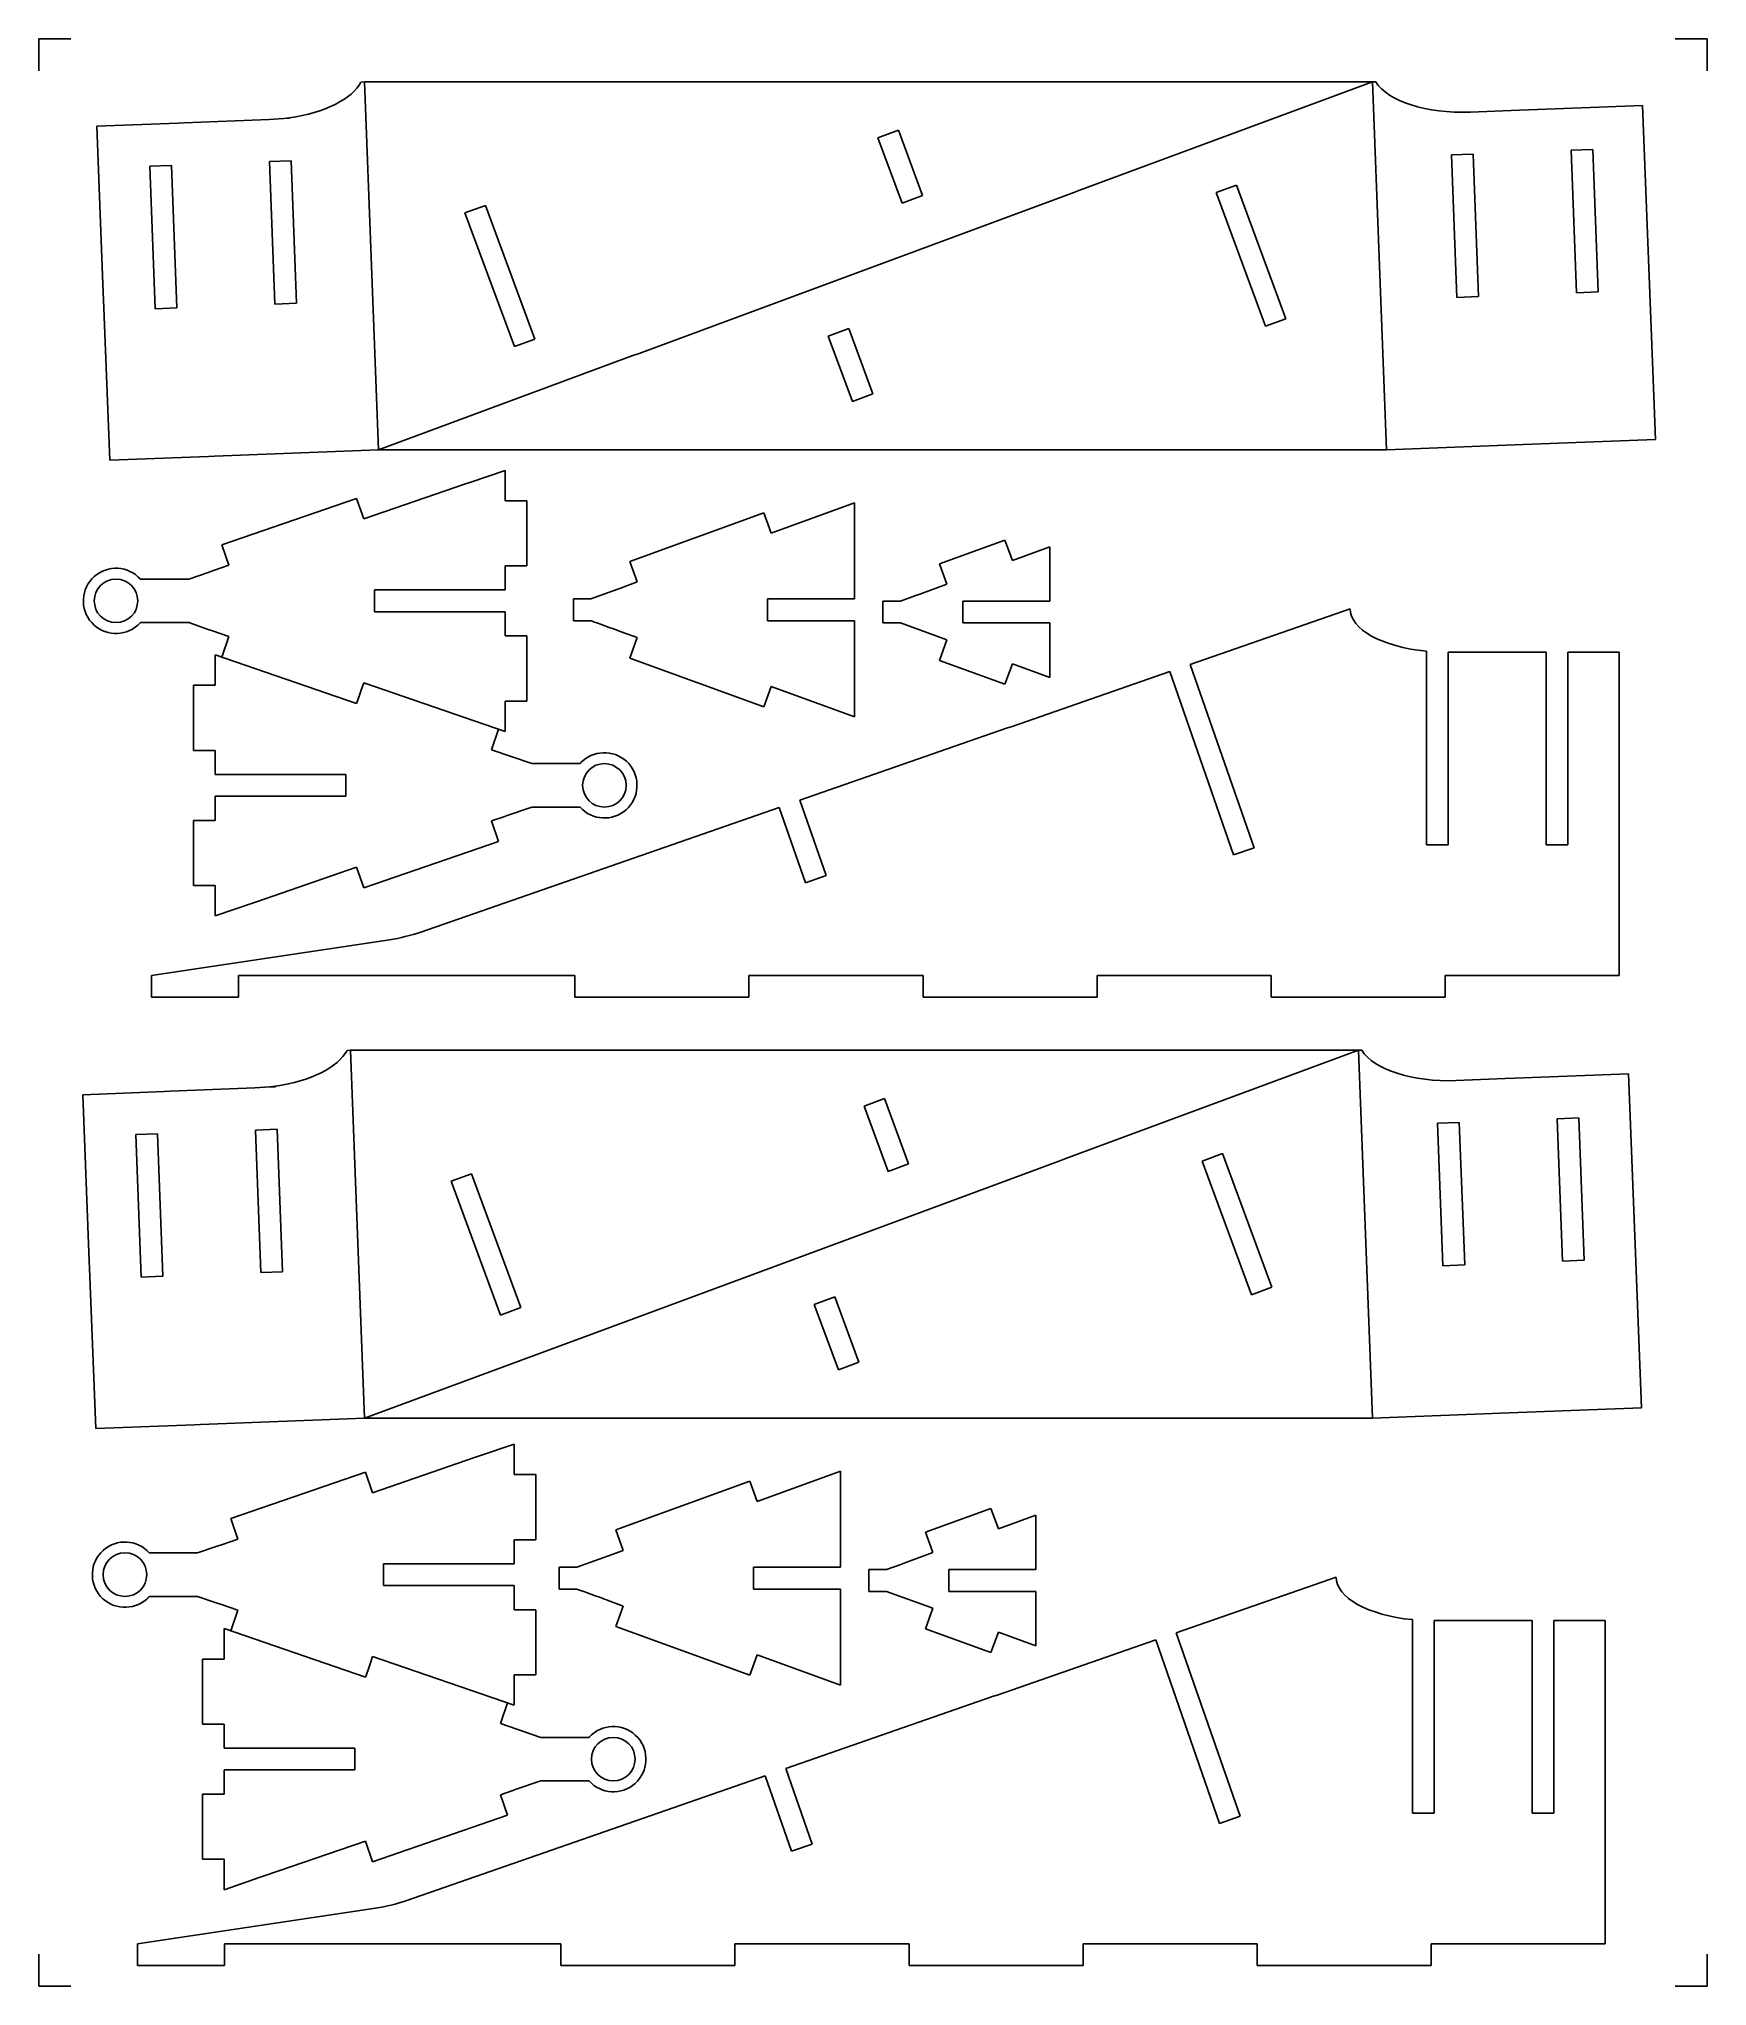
# Model space of a CAD drawing. Header units: inches. Extents: x -32 to 187, y -27 to 229.
import ezdxf

# ---------------------------------------------------------------- set-up
doc = ezdxf.new("R2010")
doc.units = ezdxf.units.IN
doc.header["$MEASUREMENT"] = 0
doc.layers.add('svg4913', color=7, linetype='Continuous')

msp = doc.modelspace()

# ---------------------------------------------------------------- linework, layer by layer
msp.add_lwpolyline([(0, 0), (0, 0), (0, 0), (0, 0)], close=True)
at = {"layer": 'svg4913', "color": 1}
for points in [[(-31.95, 224.34), (-31.95, 228.54), (-27.74, 228.54)], [(182.94, 228.54), (187.14, 228.54), (187.14, 224.34)], [(-27.74, -27.12), (-31.95, -27.12), (-31.95, -22.92)], [(187.14, -22.92), (187.14, -27.12), (182.94, -27.12)]]:
    msp.add_lwpolyline(points, dxfattribs=at)
at = {"layer": 'svg4913', "color": 7, "true_color": 0xffffff}
for points in [[(10.36, 222.89), (10.79, 222.91)], [(10.79, 222.91), (12.66, 174.6)], [(32.95, 222.91), (10.79, 222.91)], [(33.89, 222.91), (32.95, 222.91)], [(84.41, 222.91), (33.89, 222.91)], [(85.36, 222.91), (84.41, 222.91)], [(143.18, 222.91), (85.36, 222.91)], [(143.18, 222.91), (104.62, 208.63)], [(143.62, 222.92), (143.18, 222.91)], [(143.18, 222.91), (145.04, 174.6)], [(-24.35, 217.08), (-13.67, 217.49)], [(-13.67, 217.49), (-12.88, 217.52)], [(-12.88, 217.52), (-1.73, 217.95)], [(-1.73, 217.95), (0.21, 218.1)], [(0.96, 218.19), (0.21, 218.1)], [(0.96, 218.13), (0.21, 218.1)], [(0.96, 218.13), (0.96, 218.19)], [(162.47, 219.18), (156.05, 218.93)], [(163.72, 219.23), (162.47, 219.18)], [(178.66, 219.81), (163.72, 219.23)], [(179.49, 198.48), (178.66, 219.81)], [(-23.5, 195.2), (-24.35, 217.08)], [(78.25, 215.56), (80.93, 216.56)], [(81.43, 206.99), (78.25, 215.56)], [(84.11, 207.98), (80.93, 216.56)], [(1.17, 212.54), (-1.68, 212.43)], [(-0.96, 193.73), (-1.68, 212.43)], [(1.9, 193.84), (1.17, 212.54)], [(153.57, 213.32), (156.42, 213.43)], [(153.57, 213.32), (154.29, 194.61)], [(156.42, 213.43), (157.14, 194.72)], [(169.28, 213.92), (172.14, 214.03)], [(169.28, 213.92), (170.01, 195.22)], [(172.14, 214.03), (172.86, 195.33)], [(-14.54, 211.94), (-17.4, 211.83)], [(-16.67, 193.12), (-17.4, 211.83)], [(-13.82, 193.23), (-14.54, 211.94)], [(103.99, 208.4), (46.88, 187.26)], [(84.11, 207.98), (81.43, 206.99)], [(104.62, 208.63), (103.99, 208.4)], [(125.33, 209.36), (122.65, 208.37)], [(122.65, 208.37), (129.15, 190.81)], [(125.33, 209.36), (131.83, 191.8)], [(26.69, 206.69), (24.01, 205.7)], [(30.51, 188.14), (24.01, 205.7)], [(33.19, 189.13), (26.69, 206.69)], [(179.53, 197.39), (179.49, 198.48)], [(180.36, 175.96), (179.53, 197.39)], [(-23.47, 194.27), (-23.5, 195.2)], [(157.14, 194.72), (154.29, 194.61)], [(172.86, 195.33), (170.01, 195.22)], [(-22.65, 173.23), (-23.47, 194.27)], [(-16.67, 193.12), (-13.82, 193.23)], [(-0.96, 193.73), (1.9, 193.84)], [(129.15, 190.81), (131.83, 191.8)], [(71.73, 189.52), (74.41, 190.51)], [(71.73, 189.52), (74.9, 180.95)], [(74.41, 190.51), (77.58, 181.94)], [(46.06, 186.96), (12.66, 174.6)], [(30.51, 188.14), (33.19, 189.13)], [(46.88, 187.26), (46.06, 186.96)], [(77.58, 181.94), (74.9, 180.95)], [(12.66, 174.6), (-8.89, 173.76)], [(12.66, 174.6), (70.21, 174.6)], [(70.21, 174.6), (71.39, 174.6)], [(71.39, 174.6), (125.98, 174.6)], [(125.98, 174.6), (127.08, 174.6)], [(127.08, 174.6), (145.04, 174.6)], [(145.04, 174.6), (162.98, 175.29)], [(162.98, 175.29), (164.17, 175.33)], [(164.17, 175.33), (180.36, 175.96)], [(-9.66, 173.73), (-22.65, 173.23)], [(-8.89, 173.76), (-9.66, 173.73)], [(29.29, 171.9), (24.76, 170.35)], [(29.29, 167.9), (29.29, 171.9)], [(24.09, 170.12), (10.71, 165.52)], [(24.76, 170.35), (24.09, 170.12)], [(-7.92, 162.13), (9.78, 168.22)], [(10.71, 165.52), (9.78, 168.22)], [(29.29, 167.9), (32.14, 167.9)], [(32.14, 167.9), (32.14, 159.35)], [(45.66, 159.93), (63.26, 166.33)], [(64.23, 163.64), (63.26, 166.33)], [(75.17, 167.63), (64.23, 163.64)], [(75.17, 155.02), (75.17, 167.63)], [(-6.99, 159.43), (-7.92, 162.13)], [(86.33, 159.63), (94.93, 162.75)], [(95.9, 160.07), (94.93, 162.75)], [(100.83, 161.86), (95.9, 160.07)], [(100.83, 154.71), (100.83, 161.86)], [(-9.03, 158.73), (-9.73, 158.49)], [(-6.99, 159.43), (-9.03, 158.73)], [(29.29, 156.19), (29.29, 159.35)], [(29.29, 159.35), (32.14, 159.35)], [(46.64, 157.24), (45.66, 159.93)], [(87.31, 156.94), (86.33, 159.63)], [(-12.28, 157.62), (-18.63, 157.62)], [(-9.73, 158.49), (-12.28, 157.62)], [(12.14, 155.28), (12.14, 156.19)], [(29.29, 156.19), (12.14, 156.19)], [(44.08, 156.31), (40.52, 155.02)], [(44.58, 156.49), (44.08, 156.31)], [(46.64, 157.24), (44.58, 156.49)], [(87.31, 156.94), (83.75, 155.64)], [(12.14, 154.44), (12.14, 155.28)], [(12.14, 153.33), (12.14, 154.44)], [(38.24, 155.02), (38.24, 152.16)], [(40.52, 155.02), (38.24, 155.02)], [(63.74, 154.01), (63.74, 155.02)], [(75.17, 155.02), (63.74, 155.02)], [(63.74, 153.3), (63.74, 154.01)], [(81.2, 154.71), (78.91, 154.71)], [(78.91, 154.71), (78.91, 151.86)], [(83.09, 155.4), (81.2, 154.71)], [(83.75, 155.64), (83.09, 155.4)], [(100.83, 154.71), (89.4, 154.71)], [(89.4, 153.81), (89.4, 154.71)], [(89.4, 153.06), (89.4, 153.81)], [(140.27, 153.73), (119.27, 146.42)], [(-18.63, 151.9), (-12.28, 151.9)], [(-12.28, 151.9), (-9.84, 151.06)], [(-9.84, 151.06), (-9.16, 150.83)], [(29.29, 153.33), (12.14, 153.33)], [(29.29, 150.16), (29.29, 153.33)], [(38.24, 152.16), (40.52, 152.16)], [(63.74, 152.16), (63.74, 153.3)], [(75.17, 152.16), (63.74, 152.16)], [(75.17, 139.55), (75.17, 152.16)], [(78.91, 151.86), (81.2, 151.86)], [(81.2, 151.86), (87.31, 149.63)], [(89.4, 151.86), (89.4, 153.06)], [(100.83, 151.86), (89.4, 151.86)], [(100.83, 144.71), (100.83, 151.86)], [(-9.16, 150.83), (-6.99, 150.08)], [(-6.99, 150.08), (-7.92, 147.38)], [(29.29, 150.16), (32.14, 150.16)], [(32.14, 150.16), (32.14, 141.61)], [(44.51, 150.71), (46.64, 149.93)], [(46.64, 149.93), (45.66, 147.25)], [(87.31, 149.63), (86.33, 146.95)], [(-8.79, 147.68), (-8.79, 143.68)], [(9.78, 141.3), (-8.79, 147.68)], [(45.66, 147.25), (63.26, 140.84)], [(86.33, 146.95), (94.93, 143.82)], [(95.9, 146.5), (94.93, 143.82)], [(95.9, 146.5), (100.83, 144.71)], [(127.64, 122.34), (119.27, 146.42)], [(150.28, 122.73), (150.28, 148.14)], [(166.01, 148.01), (153.14, 148.01)], [(153.14, 122.73), (153.14, 148.01)], [(166.01, 122.73), (166.01, 148.01)], [(175.61, 148.01), (168.87, 148.01)], [(168.87, 122.73), (168.87, 148.01)], [(175.61, 105.59), (175.61, 148.01)], [(-11.65, 135.13), (-11.65, 143.68)], [(-8.79, 143.68), (-11.65, 143.68)], [(10.71, 144), (10.38, 143.05)], [(10.71, 144), (29.29, 137.61)], [(64.23, 143.53), (63.26, 140.84)], [(64.23, 143.53), (75.17, 139.55)], [(116.57, 145.48), (95.86, 138.28)], [(116.57, 145.48), (124.94, 121.4)], [(10.11, 142.24), (9.78, 141.3)], [(10.38, 143.05), (10.11, 142.24)], [(29.29, 137.61), (29.29, 141.61)], [(29.29, 141.61), (32.14, 141.61)], [(95.86, 138.28), (95.14, 138.03)], [(27.49, 135.21), (28.42, 137.91)], [(95.14, 138.03), (67.99, 128.59)], [(-8.79, 135.13), (-11.65, 135.13)], [(-8.79, 135.13), (-8.79, 131.96)], [(32.77, 133.39), (27.49, 135.21)], [(35.63, 133.39), (32.77, 133.39)], [(36.41, 133.39), (35.63, 133.39)], [(39.12, 133.39), (36.41, 133.39)], [(-8.79, 131.96), (8.35, 131.96)], [(8.35, 131.96), (8.35, 130.93)], [(8.35, 130.93), (8.35, 130.15)], [(-8.79, 129.11), (-8.79, 125.94)], [(-8.79, 129.11), (8.35, 129.11)], [(8.35, 130.15), (8.35, 129.11)], [(71.43, 118.69), (67.99, 128.59)], [(-11.65, 117.39), (-11.65, 125.94)], [(-8.79, 125.94), (-11.65, 125.94)], [(65.29, 127.65), (18.21, 111.27)], [(27.49, 125.86), (29.12, 126.42)], [(27.49, 125.86), (28.42, 123.16)], [(29.12, 126.42), (29.56, 126.57)], [(29.56, 126.57), (32.77, 127.68)], [(32.77, 127.68), (35.75, 127.68)], [(35.75, 127.68), (36.55, 127.68)], [(36.55, 127.68), (39.12, 127.68)], [(65.29, 127.65), (68.73, 117.75)], [(28.42, 123.16), (10.71, 117.07)], [(153.14, 122.73), (150.28, 122.73)], [(168.87, 122.73), (166.01, 122.73)], [(124.94, 121.4), (127.64, 122.34)], [(-3.39, 115.25), (9.78, 119.78)], [(9.78, 119.78), (10.71, 117.07)], [(71.43, 118.69), (68.73, 117.75)], [(-8.79, 117.39), (-11.65, 117.39)], [(-8.79, 117.39), (-8.79, 113.39)], [(-4.05, 115.02), (-3.39, 115.25)], [(-8.79, 113.39), (-4.05, 115.02)], [(14.08, 110.26), (-17.18, 105.59)], [(-17.18, 105.59), (-17.18, 102.73)], [(-5.75, 105.59), (-5.75, 102.73)], [(-5.75, 105.59), (30.41, 105.59)], [(30.41, 105.59), (31.4, 105.59)], [(31.4, 105.59), (38.45, 105.59)], [(38.45, 105.59), (38.45, 102.73)], [(61.31, 105.59), (84.17, 105.59)], [(61.31, 105.59), (61.31, 102.73)], [(84.17, 105.59), (84.17, 102.73)], [(107.03, 105.59), (129.89, 105.59)], [(107.03, 105.59), (107.03, 102.73)], [(129.89, 105.59), (129.89, 102.73)], [(152.75, 105.59), (157.75, 105.59)], [(152.75, 105.59), (152.75, 102.73)], [(157.75, 105.59), (158.85, 105.59)], [(158.85, 105.59), (175.61, 105.59)], [(-5.75, 102.73), (-17.18, 102.73)], [(61.31, 102.73), (38.45, 102.73)], [(107.03, 102.73), (84.17, 102.73)], [(152.75, 102.73), (129.89, 102.73)], [(8.52, 95.73), (8.96, 95.75)], [(8.96, 95.75), (10.82, 47.44)], [(31.11, 95.75), (8.96, 95.75)], [(32.05, 95.75), (31.11, 95.75)], [(82.57, 95.75), (32.05, 95.75)], [(83.53, 95.75), (82.57, 95.75)], [(141.34, 95.75), (83.53, 95.75)], [(141.34, 95.75), (102.78, 81.48)], [(141.78, 95.77), (141.34, 95.75)], [(141.34, 95.75), (143.2, 47.44)], [(161.88, 92.08), (160.64, 92.03)], [(176.83, 92.65), (161.88, 92.08)], [(177.65, 71.33), (176.83, 92.65)], [(-26.18, 89.92), (-15.5, 90.34)], [(-25.34, 68.05), (-26.18, 89.92)], [(-15.5, 90.34), (-14.72, 90.37)], [(-14.72, 90.37), (-3.57, 90.8)], [(-3.57, 90.8), (-1.63, 90.94)], [(-0.88, 91.04), (-1.63, 90.94)], [(-0.88, 90.97), (-1.63, 90.94)], [(-0.88, 90.97), (-0.88, 91.04)], [(160.64, 92.03), (154.21, 91.78)], [(76.42, 88.41), (79.1, 89.4)], [(79.59, 79.83), (76.42, 88.41)], [(82.27, 80.83), (79.1, 89.4)], [(-16.38, 84.78), (-19.23, 84.67)], [(-18.51, 65.96), (-19.23, 84.67)], [(-15.66, 66.07), (-16.38, 84.78)], [(-0.66, 85.39), (-3.52, 85.28)], [(-2.79, 66.57), (-3.52, 85.28)], [(0.06, 66.68), (-0.66, 85.39)], [(151.73, 86.16), (154.58, 86.27)], [(151.73, 86.16), (152.45, 67.45)], [(154.58, 86.27), (155.31, 67.56)], [(167.45, 86.77), (170.3, 86.88)], [(167.45, 86.77), (168.17, 68.06)], [(170.3, 86.88), (171.02, 68.17)], [(123.49, 82.21), (120.81, 81.21)], [(123.49, 82.21), (129.99, 64.65)], [(24.85, 79.54), (22.18, 78.55)], [(31.35, 61.98), (24.85, 79.54)], [(102.15, 81.25), (45.05, 60.11)], [(82.27, 80.83), (79.59, 79.83)], [(102.78, 81.48), (102.15, 81.25)], [(120.81, 81.21), (127.31, 63.66)], [(28.67, 60.99), (22.18, 78.55)], [(177.69, 70.23), (177.65, 71.33)], [(178.52, 48.81), (177.69, 70.23)], [(-25.3, 67.11), (-25.34, 68.05)], [(-24.49, 46.08), (-25.3, 67.11)], [(-2.79, 66.57), (0.06, 66.68)], [(155.31, 67.56), (152.45, 67.45)], [(171.02, 68.17), (168.17, 68.06)], [(-18.51, 65.96), (-15.66, 66.07)], [(127.31, 63.66), (129.99, 64.65)], [(28.67, 60.99), (31.35, 61.98)], [(69.89, 62.37), (72.57, 63.36)], [(69.89, 62.37), (73.07, 53.79)], [(72.57, 63.36), (75.75, 54.78)], [(44.22, 59.8), (10.82, 47.44)], [(45.05, 60.11), (44.22, 59.8)], [(75.75, 54.78), (73.07, 53.79)], [(162.33, 48.18), (178.52, 48.81)], [(-11.5, 46.58), (-24.49, 46.08)], [(-10.73, 46.61), (-11.5, 46.58)], [(10.82, 47.44), (-10.73, 46.61)], [(10.82, 47.44), (68.37, 47.44)], [(68.37, 47.44), (69.55, 47.44)], [(69.55, 47.44), (124.14, 47.44)], [(124.14, 47.44), (125.24, 47.44)], [(125.24, 47.44), (143.2, 47.44)], [(143.2, 47.44), (161.14, 48.13)], [(161.14, 48.13), (162.33, 48.18)], [(30.46, 44.04), (25.93, 42.49)], [(30.46, 40.04), (30.46, 44.04)], [(25.27, 42.26), (11.88, 37.66)], [(25.93, 42.49), (25.27, 42.26)], [(-6.75, 34.27), (10.96, 40.36)], [(11.88, 37.66), (10.96, 40.36)], [(30.46, 40.04), (33.32, 40.04)], [(33.32, 40.04), (33.32, 31.49)], [(43.83, 32.77), (61.42, 39.18)], [(62.4, 36.49), (61.42, 39.18)], [(73.34, 40.47), (62.4, 36.49)], [(73.34, 27.86), (73.34, 40.47)], [(-5.82, 31.57), (-6.75, 34.27)], [(84.5, 32.47), (93.09, 35.6)], [(94.07, 32.91), (93.09, 35.6)], [(98.99, 34.7), (94.07, 32.91)], [(98.99, 27.56), (98.99, 34.7)], [(-7.86, 30.87), (-8.56, 30.63)], [(-5.82, 31.57), (-7.86, 30.87)], [(30.46, 28.33), (30.46, 31.49)], [(30.46, 31.49), (33.32, 31.49)], [(44.8, 30.09), (43.83, 32.77)], [(85.47, 29.79), (84.5, 32.47)], [(-11.1, 29.76), (-17.46, 29.76)], [(-8.56, 30.63), (-11.1, 29.76)], [(13.31, 27.42), (13.31, 28.33)], [(30.46, 28.33), (13.31, 28.33)], [(42.24, 29.16), (38.69, 27.86)], [(42.74, 29.34), (42.24, 29.16)], [(44.8, 30.09), (42.74, 29.34)], [(81.26, 28.25), (79.36, 27.56)], [(81.91, 28.49), (81.26, 28.25)], [(85.47, 29.79), (81.91, 28.49)], [(13.31, 26.58), (13.31, 27.42)], [(13.31, 25.47), (13.31, 26.58)], [(36.4, 27.86), (36.4, 25)], [(38.69, 27.86), (36.4, 27.86)], [(61.91, 26.86), (61.91, 27.86)], [(73.34, 27.86), (61.91, 27.86)], [(61.91, 26.14), (61.91, 26.86)], [(61.91, 25), (61.91, 26.14)], [(79.36, 27.56), (77.07, 27.56)], [(77.07, 27.56), (77.07, 24.7)], [(98.99, 27.56), (87.56, 27.56)], [(87.56, 26.66), (87.56, 27.56)], [(87.56, 25.91), (87.56, 26.66)], [(87.56, 24.7), (87.56, 25.91)], [(138.43, 26.57), (117.43, 19.27)], [(-17.46, 24.04), (-11.1, 24.04)], [(-11.1, 24.04), (-8.67, 23.2)], [(-8.67, 23.2), (-7.98, 22.97)], [(30.46, 25.47), (13.31, 25.47)], [(30.46, 22.3), (30.46, 25.47)], [(36.4, 25), (38.69, 25)], [(42.68, 23.55), (44.8, 22.78)], [(73.34, 25), (61.91, 25)], [(73.34, 12.39), (73.34, 25)], [(77.07, 24.7), (79.36, 24.7)], [(79.36, 24.7), (85.47, 22.48)], [(98.99, 24.7), (87.56, 24.7)], [(98.99, 17.56), (98.99, 24.7)], [(-7.98, 22.97), (-5.82, 22.22)], [(-5.82, 22.22), (-6.75, 19.52)], [(30.46, 22.3), (33.32, 22.3)], [(33.32, 22.3), (33.32, 13.75)], [(44.8, 22.78), (43.83, 20.09)], [(85.47, 22.48), (84.5, 19.79)], [(148.44, -4.42), (148.44, 20.99)], [(164.17, 20.86), (151.3, 20.86)], [(151.3, -4.42), (151.3, 20.86)], [(164.17, -4.42), (164.17, 20.86)], [(173.77, 20.86), (167.03, 20.86)], [(167.03, -4.42), (167.03, 20.86)], [(173.77, -21.57), (173.77, 20.86)], [(-7.62, 19.82), (-7.62, 15.82)], [(10.96, 13.44), (-7.62, 19.82)], [(43.83, 20.09), (61.42, 13.69)], [(84.5, 19.79), (93.09, 16.67)], [(94.07, 19.35), (93.09, 16.67)], [(114.73, 18.33), (94.02, 11.13)], [(94.07, 19.35), (98.99, 17.56)], [(114.73, 18.33), (123.11, -5.76)], [(125.81, -4.82), (117.43, 19.27)], [(-10.48, 7.27), (-10.48, 15.82)], [(-7.62, 15.82), (-10.48, 15.82)], [(11.88, 16.14), (11.56, 15.19)], [(11.88, 16.14), (30.46, 9.75)], [(62.4, 16.38), (61.42, 13.69)], [(62.4, 16.38), (73.34, 12.39)], [(11.28, 14.38), (10.96, 13.44)], [(11.56, 15.19), (11.28, 14.38)], [(30.46, 9.75), (30.46, 13.75)], [(30.46, 13.75), (33.32, 13.75)], [(93.3, 10.88), (66.15, 1.43)], [(94.02, 11.13), (93.3, 10.88)], [(28.66, 7.35), (29.59, 10.05)], [(-7.62, 7.27), (-10.48, 7.27)], [(-7.62, 7.27), (-7.62, 4.1)], [(33.95, 5.53), (28.66, 7.35)], [(36.81, 5.53), (33.95, 5.53)], [(37.58, 5.53), (36.81, 5.53)], [(40.3, 5.53), (37.58, 5.53)], [(-7.62, 4.1), (9.53, 4.1)], [(9.53, 4.1), (9.53, 3.07)], [(9.53, 3.07), (9.53, 2.29)], [(-7.62, 1.25), (-7.62, -1.92)], [(-7.62, 1.25), (9.53, 1.25)], [(9.53, 2.29), (9.53, 1.25)], [(63.45, 0.49), (16.37, -15.88)], [(63.45, 0.49), (66.89, -9.41)], [(69.59, -8.47), (66.15, 1.43)], [(-10.48, -10.47), (-10.48, -1.92)], [(-7.62, -1.92), (-10.48, -1.92)], [(28.66, -2), (30.29, -1.44)], [(28.66, -2), (29.59, -4.7)], [(30.29, -1.44), (30.73, -1.29)], [(30.73, -1.29), (33.95, -0.18)], [(33.95, -0.18), (36.92, -0.18)], [(36.92, -0.18), (37.73, -0.18)], [(37.73, -0.18), (40.3, -0.18)], [(29.59, -4.7), (11.88, -10.79)], [(123.11, -5.76), (125.81, -4.82)], [(151.3, -4.42), (148.44, -4.42)], [(167.03, -4.42), (164.17, -4.42)], [(-2.22, -12.61), (10.96, -8.08)], [(10.96, -8.08), (11.88, -10.79)], [(69.59, -8.47), (66.89, -9.41)], [(-7.62, -10.47), (-10.48, -10.47)], [(-7.62, -10.47), (-7.62, -14.47)], [(-2.88, -12.84), (-2.22, -12.61)], [(-7.62, -14.47), (-2.88, -12.84)], [(12.24, -16.9), (-19.01, -21.57)], [(-19.01, -21.57), (-19.01, -24.42)], [(-7.58, -21.57), (-7.58, -24.42)], [(-7.58, -21.57), (28.57, -21.57)], [(28.57, -21.57), (29.56, -21.57)], [(29.56, -21.57), (36.61, -21.57)], [(36.61, -21.57), (36.61, -24.42)], [(59.47, -21.57), (82.33, -21.57)], [(59.47, -21.57), (59.47, -24.42)], [(82.33, -21.57), (82.33, -24.42)], [(105.19, -21.57), (128.05, -21.57)], [(105.19, -21.57), (105.19, -24.42)], [(128.05, -21.57), (128.05, -24.42)], [(150.91, -21.57), (155.92, -21.57)], [(150.91, -21.57), (150.91, -24.42)], [(155.92, -21.57), (157.01, -21.57)], [(157.01, -21.57), (173.77, -21.57)], [(-7.58, -24.42), (-19.01, -24.42)], [(59.47, -24.42), (36.61, -24.42)], [(105.19, -24.42), (82.33, -24.42)], [(150.91, -24.42), (128.05, -24.42)]]:
    msp.add_lwpolyline(points, dxfattribs=at)
for points in [[(0.96, 218.19), (5.58, 218.85), (9.2, 220.66), (10.35, 222.89)], [(143.62, 222.92), (145.22, 220.35), (150.31, 218.71), (156.05, 218.93)], [(140.27, 153.73), (140.27, 151.04), (144.44, 148.72), (150.28, 148.14)], [(40.52, 152.16), (40.52, 152.16), (42.83, 151.32), (43.98, 150.9)], [(43.98, 150.9), (44.16, 150.84), (44.51, 150.71), (44.51, 150.71)], [(14.08, 110.26), (15.49, 110.47), (16.87, 110.81), (18.21, 111.27)], [(-0.88, 91.04), (3.74, 91.7), (7.36, 93.51), (8.52, 95.73)], [(141.78, 95.77), (143.38, 93.19), (148.47, 91.56), (154.21, 91.78)], [(138.43, 26.57), (138.43, 23.89), (142.6, 21.56), (148.44, 20.99)], [(38.69, 25), (38.69, 25), (40.99, 24.17), (42.15, 23.75)], [(42.15, 23.75), (42.32, 23.68), (42.68, 23.55), (42.68, 23.55)], [(12.24, -16.9), (13.65, -16.69), (15.03, -16.35), (16.37, -15.88)]]:
    msp.add_open_spline(points, degree=3, dxfattribs=at)
for points, knots in [([(-18.63, 157.62), (-20.21, 159.38), (-22.92, 159.53), (-24.68, 157.95), (-26.45, 156.37), (-26.6, 153.67), (-25.02, 151.9), (-23.44, 150.14), (-20.73, 149.99), (-18.97, 151.56), (-18.85, 151.67), (-18.74, 151.78), (-18.63, 151.9)], [0, 0, 0, 0, 1, 1, 1, 2, 2, 2, 3, 3, 3, 4, 4, 4, 4]), ([(-18.97, 154.76), (-18.97, 156.34), (-20.25, 157.62), (-21.82, 157.62), (-23.4, 157.62), (-24.68, 156.34), (-24.68, 154.76), (-24.68, 153.18), (-23.4, 151.9), (-21.82, 151.9), (-20.25, 151.9), (-18.97, 153.18), (-18.97, 154.76), (-18.97, 154.76), (-18.97, 154.76), (-18.97, 154.76)], [0, 0, 0, 0, 1, 1, 1, 2, 2, 2, 3, 3, 3, 4, 4, 4, 5, 5, 5, 5]), ([(39.12, 127.68), (40.7, 125.91), (43.41, 125.76), (45.18, 127.34), (46.94, 128.92), (47.09, 131.63), (45.51, 133.39), (43.93, 135.16), (41.22, 135.31), (39.46, 133.73), (39.34, 133.62), (39.23, 133.51), (39.12, 133.39)], [0, 0, 0, 0, 1, 1, 1, 2, 2, 2, 3, 3, 3, 4, 4, 4, 4]), ([(45.18, 130.54), (45.18, 132.11), (43.9, 133.39), (42.32, 133.39), (40.74, 133.39), (39.46, 132.11), (39.46, 130.54), (39.46, 128.96), (40.74, 127.68), (42.32, 127.68), (43.9, 127.68), (45.18, 128.96), (45.18, 130.54), (45.18, 130.54), (45.18, 130.54), (45.18, 130.54)], [0, 0, 0, 0, 1, 1, 1, 2, 2, 2, 3, 3, 3, 4, 4, 4, 5, 5, 5, 5]), ([(-17.46, 29.76), (-19.03, 31.52), (-21.74, 31.67), (-23.51, 30.09), (-25.27, 28.51), (-25.42, 25.81), (-23.85, 24.04), (-22.27, 22.28), (-19.56, 22.13), (-17.79, 23.7), (-17.67, 23.81), (-17.56, 23.92), (-17.46, 24.04)], [0, 0, 0, 0, 1, 1, 1, 2, 2, 2, 3, 3, 3, 4, 4, 4, 4]), ([(-17.79, 26.9), (-17.79, 28.48), (-19.07, 29.76), (-20.65, 29.76), (-22.23, 29.76), (-23.51, 28.48), (-23.51, 26.9), (-23.51, 25.32), (-22.23, 24.04), (-20.65, 24.04), (-19.07, 24.04), (-17.79, 25.32), (-17.79, 26.9), (-17.79, 26.9), (-17.79, 26.9), (-17.79, 26.9)], [0, 0, 0, 0, 1, 1, 1, 2, 2, 2, 3, 3, 3, 4, 4, 4, 5, 5, 5, 5]), ([(40.3, -0.18), (41.87, -1.95), (44.58, -2.1), (46.35, -0.52), (48.11, 1.06), (48.26, 3.77), (46.69, 5.53), (45.11, 7.3), (42.4, 7.45), (40.63, 5.87), (40.51, 5.76), (40.4, 5.65), (40.3, 5.53)], [0, 0, 0, 0, 1, 1, 1, 2, 2, 2, 3, 3, 3, 4, 4, 4, 4]), ([(46.35, 2.68), (46.35, 4.25), (45.07, 5.53), (43.49, 5.53), (41.91, 5.53), (40.63, 4.25), (40.63, 2.68), (40.63, 1.1), (41.91, -0.18), (43.49, -0.18), (45.07, -0.18), (46.35, 1.1), (46.35, 2.68), (46.35, 2.68), (46.35, 2.68), (46.35, 2.68)], [0, 0, 0, 0, 1, 1, 1, 2, 2, 2, 3, 3, 3, 4, 4, 4, 5, 5, 5, 5])]:
    msp.add_open_spline(points, degree=3, knots=knots, dxfattribs=at)

doc.saveas('drawing.dxf')
